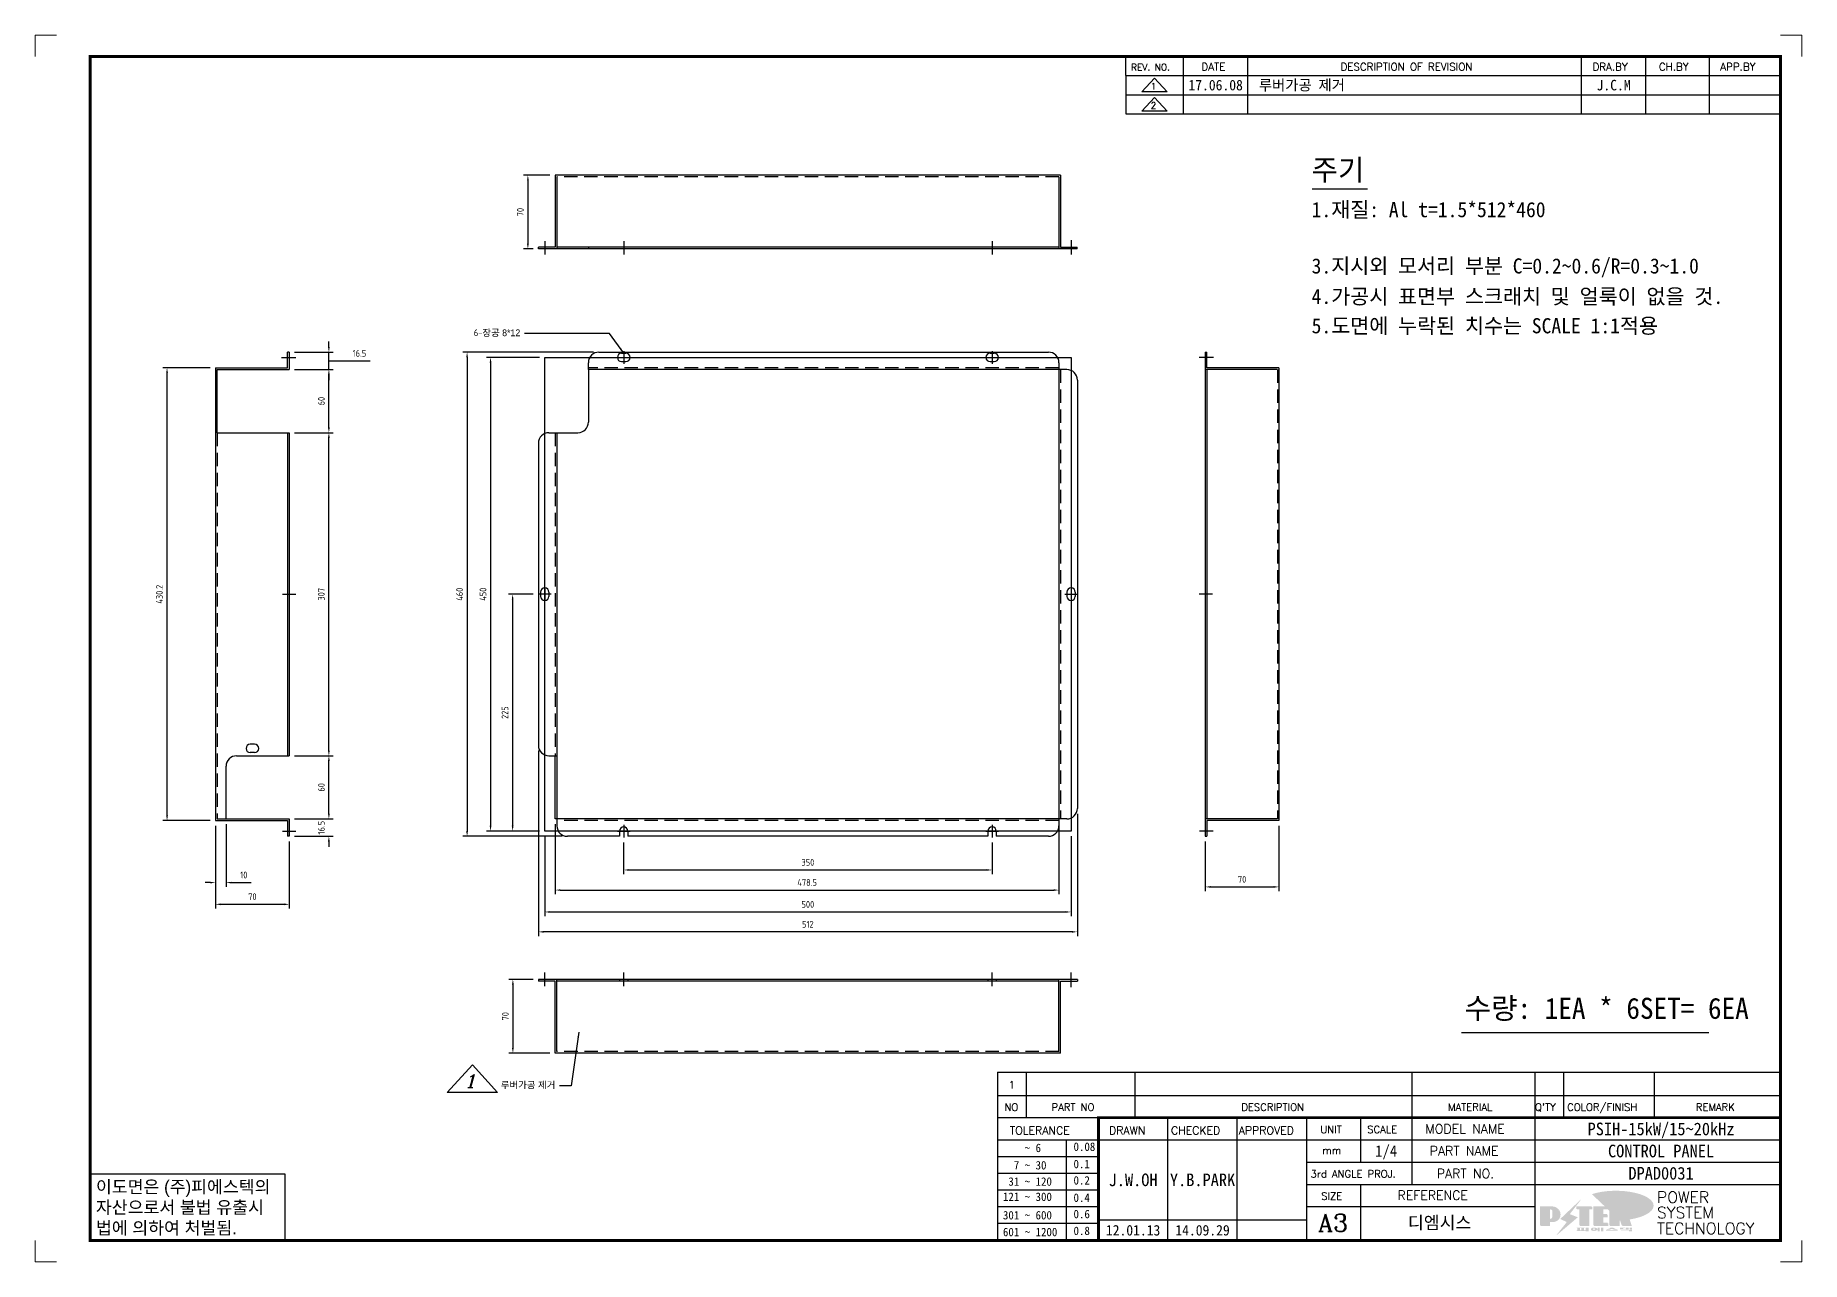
# Model space of a CAD drawing. Header units: millimetres. Extents: x 24815 to 37444, y -10619 to 6020.
# Drawn here: x 25903 to 27581, y -1538 to -373 of the extents above; entities that cross this region are included whole.
import ezdxf
from ezdxf.enums import TextEntityAlignment as Align

# ---------------------------------------------------------------- set-up
doc = ezdxf.new("R2010")
doc.units = ezdxf.units.MM
for name, pattern in [('CENTER', [50.8, 31.75, -6.35, 6.35, -6.35]), ('HIDDEN', [9.525, 6.35, -3.175]), ('HIDDENX2', [19.05, 12.7, -6.35])]:
    doc.linetypes.add(name, pattern=pattern)
for name, color, linetype in [('CENTER', 1, 'CENTER'), ('FORMAT-1', 7, 'Continuous'), ('HIDDEN', 2, 'HIDDEN'), ('line', 3, 'Continuous')]:
    doc.layers.add(name, color=color, linetype=linetype)
doc.styles.add('h1', font='')
doc.styles.add('HAN', font='')
doc.styles.add('RC', font='ROMANC.SHX')
doc.styles.add('ROMANT', font='romant')
doc.styles.add('RT', font='ROMANT.SHX', dxfattribs={"oblique": 15})
doc.styles.get("Standard").update_dxf_attribs({"font": 'ISOCP.SHX', "bigfont": 'WHGTXT.SHX'})
doc.styles.get('h1').set_extended_font_data('New Gulim')
doc.styles.get('HAN').set_extended_font_data('GulimChe')
doc.dimstyles.new('PS-2', dxfattribs={"dimscale": 2, "dimtxt": 3.2, "dimasz": 2.5, "dimexe": 2, "dimexo": 2.5, "dimgap": 2, "dimtad": 1, "dimtoh": 1, "dimrnd": 0.05, "dimzin": 12, "dimdsep": 46, "dimtxsty": 'Standard', "dimcen": 0, "dimclrt": 2, "dimazin": 3, "dimtfac": 1, "dimtofl": 0, "dimtmove": 0, "dimatfit": 3, "dimfxl": 0.18, "dimtolj": 1, "dimtzin": 0, "dimarcsym": 0})

# ---------------------------------------------------------------- blocks, each defined once
blk = doc.blocks.new('*D688')
at = {"color": 0, "lineweight": -2, "transparency": 16777216}
for p, q in [((27084.1, -1124.1), (27084.1, -1186.1)), ((27014.1, -1139), (27014.1, -1186.1)), ((27019.1, -1182.1), (27079.1, -1182.1))]:
    blk.add_line(p, q, dxfattribs=at)
at = {"color": 0, "transparency": 16777216}
for points in [[(27019.1, -1181.3), (27019.1, -1182.9), (27014.1, -1182.1)], [(27079.1, -1181.3), (27079.1, -1182.9), (27084.1, -1182.1)]]:
    blk.add_solid(points, dxfattribs=at)
at = {"layer": 'Defpoints', "color": 0, "transparency": 16777216}
for p in [(27084.1, -1119.1), (27014.1, -1134), (27084.1, -1182.1)]:
    blk.add_point(p, dxfattribs=at)
at = {"color": 2, "transparency": 16777216, "insert": (27049.1, -1174.9), "char_height": 6.4, "attachment_point": 5}
blk.add_mtext('\\A1;70', dxfattribs=at)
blk = doc.blocks.new('*D689')
at = {"color": 0, "lineweight": -2, "transparency": 16777216}
for p, q in [((26381.6, -679), (26331.2, -679)), ((26335.2, -684), (26335.2, -1124)), ((26381.6, -1129), (26331.2, -1129))]:
    blk.add_line(p, q, dxfattribs=at)
at = {"color": 0, "transparency": 16777216}
for points in [[(26334.3, -684), (26336, -684), (26335.2, -679)], [(26334.3, -1124), (26336, -1124), (26335.2, -1129)]]:
    blk.add_solid(points, dxfattribs=at)
at = {"layer": 'Defpoints', "color": 0, "transparency": 16777216}
for p in [(26386.6, -679), (26335.2, -1129), (26386.6, -1129)]:
    blk.add_point(p, dxfattribs=at)
at = {"color": 2, "transparency": 16777216, "insert": (26328, -904), "char_height": 6.4, "attachment_point": 5, "rotation": 90}
blk.add_mtext('\\A1;450', dxfattribs=at)
blk = doc.blocks.new('*D690')
at = {"color": 0, "lineweight": -2, "transparency": 16777216}
for p, q in [((26375.6, -904), (26352.1, -904)), ((26356.1, -909), (26356.1, -1124)), ((26381.6, -1129), (26352.1, -1129))]:
    blk.add_line(p, q, dxfattribs=at)
at = {"color": 0, "transparency": 16777216}
for points in [[(26355.3, -909), (26357, -909), (26356.1, -904)], [(26355.3, -1124), (26357, -1124), (26356.1, -1129)]]:
    blk.add_solid(points, dxfattribs=at)
at = {"layer": 'Defpoints', "color": 0, "transparency": 16777216}
for p in [(26380.6, -904), (26356.1, -1129), (26386.6, -1129)]:
    blk.add_point(p, dxfattribs=at)
at = {"color": 2, "transparency": 16777216, "insert": (26348.9, -1016.5), "char_height": 6.4, "attachment_point": 5, "rotation": 90}
blk.add_mtext('\\A1;225', dxfattribs=at)
blk = doc.blocks.new('*D744')
at = {"color": 0, "lineweight": -2, "transparency": 16777216}
for p, q in [((26375.6, -1270), (26352.4, -1270)), ((26356.4, -1275), (26356.4, -1335)), ((26391.5, -1340), (26352.4, -1340))]:
    blk.add_line(p, q, dxfattribs=at)
at = {"color": 0, "transparency": 16777216}
for points in [[(26355.5, -1275), (26357.2, -1275), (26356.4, -1270)], [(26355.5, -1335), (26357.2, -1335), (26356.4, -1340)]]:
    blk.add_solid(points, dxfattribs=at)
at = {"layer": 'Defpoints', "color": 0, "transparency": 16777216}
for p in [(26380.6, -1270), (26356.4, -1340), (26396.5, -1340)]:
    blk.add_point(p, dxfattribs=at)
at = {"color": 2, "transparency": 16777216, "insert": (26349.2, -1305), "char_height": 6.4, "attachment_point": 5, "rotation": 90}
blk.add_mtext('\\A1;70', dxfattribs=at)
blk = doc.blocks.new('*D745')
at = {"color": 0, "lineweight": -2, "transparency": 16777216}
for p, q in [((26391.5, -505.9), (26366.6, -505.9)), ((26370.6, -510.9), (26370.6, -570.9)), ((26375.6, -575.9), (26366.6, -575.9))]:
    blk.add_line(p, q, dxfattribs=at)
at = {"color": 0, "transparency": 16777216}
for points in [[(26369.8, -510.9), (26371.5, -510.9), (26370.6, -505.9)], [(26369.8, -570.9), (26371.5, -570.9), (26370.6, -575.9)]]:
    blk.add_solid(points, dxfattribs=at)
at = {"layer": 'Defpoints', "color": 0, "transparency": 16777216}
for p in [(26396.5, -505.9), (26370.6, -575.9), (26380.6, -575.9)]:
    blk.add_point(p, dxfattribs=at)
at = {"color": 2, "transparency": 16777216, "insert": (26363.4, -540.9), "char_height": 6.4, "attachment_point": 5, "rotation": 90}
blk.add_mtext('\\A1;70', dxfattribs=at)
blk = doc.blocks.new('*D746')
at = {"color": 0, "lineweight": -2, "transparency": 16777216}
for p, q in [((26073.9, -1124.1), (26073.9, -1182)), ((26083.9, -1122.5), (26083.9, -1182)), ((26068.9, -1178), (26063.9, -1178)), ((26088.9, -1178), (26107.7, -1178))]:
    blk.add_line(p, q, dxfattribs=at)
at = {"color": 0, "transparency": 16777216}
for points in [[(26068.9, -1177.2), (26068.9, -1178.8), (26073.9, -1178)], [(26088.9, -1177.2), (26088.9, -1178.8), (26083.9, -1178)]]:
    blk.add_solid(points, dxfattribs=at)
at = {"layer": 'Defpoints', "color": 0, "transparency": 16777216}
for p in [(26073.9, -1119.1), (26083.9, -1117.5), (26083.9, -1178)]:
    blk.add_point(p, dxfattribs=at)
at = {"color": 2, "transparency": 16777216, "insert": (26100.8, -1170.8), "char_height": 6.4, "attachment_point": 5}
blk.add_mtext('\\A1;10', dxfattribs=at)
blk = doc.blocks.new('*D747')
at = {"color": 0, "lineweight": -2, "transparency": 16777216}
for p, q in [((26073.9, -1124.1), (26073.9, -1202.6)), ((26143.9, -1139), (26143.9, -1202.6)), ((26078.9, -1198.6), (26138.9, -1198.6))]:
    blk.add_line(p, q, dxfattribs=at)
at = {"color": 0, "transparency": 16777216}
for points in [[(26078.9, -1197.8), (26078.9, -1199.5), (26073.9, -1198.6)], [(26138.9, -1197.8), (26138.9, -1199.5), (26143.9, -1198.6)]]:
    blk.add_solid(points, dxfattribs=at)
at = {"layer": 'Defpoints', "color": 0, "transparency": 16777216}
for p in [(26073.9, -1119.1), (26143.9, -1134), (26143.9, -1198.6)]:
    blk.add_point(p, dxfattribs=at)
at = {"color": 2, "transparency": 16777216, "insert": (26108.9, -1191.4), "char_height": 6.4, "attachment_point": 5}
blk.add_mtext('\\A1;70', dxfattribs=at)
blk = doc.blocks.new('*D748')
at = {"color": 0, "lineweight": -2, "transparency": 16777216}
for p, q in [((26148.9, -1117.5), (26185.6, -1117.5)), ((26181.6, -1112.5), (26181.6, -1107.5)), ((26148.9, -1134), (26185.6, -1134)), ((26181.6, -1139), (26181.6, -1144))]:
    blk.add_line(p, q, dxfattribs=at)
at = {"color": 0, "transparency": 16777216}
for points in [[(26180.7, -1112.5), (26182.4, -1112.5), (26181.6, -1117.5)], [(26180.7, -1139), (26182.4, -1139), (26181.6, -1134)]]:
    blk.add_solid(points, dxfattribs=at)
at = {"layer": 'Defpoints', "color": 0, "transparency": 16777216}
for p in [(26143.9, -1117.5), (26181.6, -1117.5), (26143.9, -1134)]:
    blk.add_point(p, dxfattribs=at)
at = {"color": 2, "transparency": 16777216, "insert": (26174.4, -1125.8), "char_height": 6.4, "attachment_point": 5, "rotation": 90}
blk.add_mtext('\\A1;16.5', dxfattribs=at)
blk = doc.blocks.new('*D749')
at = {"color": 0, "lineweight": -2, "transparency": 16777216}
for p, q in [((26148.9, -1057.5), (26185.6, -1057.5)), ((26181.6, -1112.5), (26181.6, -1062.5)), ((26148.9, -1117.5), (26185.6, -1117.5))]:
    blk.add_line(p, q, dxfattribs=at)
at = {"color": 0, "transparency": 16777216}
for points in [[(26180.7, -1062.5), (26182.4, -1062.5), (26181.6, -1057.5)], [(26180.7, -1112.5), (26182.4, -1112.5), (26181.6, -1117.5)]]:
    blk.add_solid(points, dxfattribs=at)
at = {"layer": 'Defpoints', "color": 0, "transparency": 16777216}
for p in [(26143.9, -1057.5), (26181.6, -1057.5), (26143.9, -1117.5)]:
    blk.add_point(p, dxfattribs=at)
at = {"color": 2, "transparency": 16777216, "insert": (26174.4, -1087.5), "char_height": 6.4, "attachment_point": 5, "rotation": 90}
blk.add_mtext('\\A1;60', dxfattribs=at)
blk = doc.blocks.new('*D691')
at = {"color": 0, "lineweight": -2, "transparency": 16777216}
for p, q in [((26148.9, -750.5), (26185.6, -750.5)), ((26181.6, -1052.5), (26181.6, -755.5)), ((26148.9, -1057.5), (26185.6, -1057.5))]:
    blk.add_line(p, q, dxfattribs=at)
at = {"color": 0, "transparency": 16777216}
for points in [[(26180.7, -755.5), (26182.4, -755.5), (26181.6, -750.5)], [(26180.7, -1052.5), (26182.4, -1052.5), (26181.6, -1057.5)]]:
    blk.add_solid(points, dxfattribs=at)
at = {"layer": 'Defpoints', "color": 0, "transparency": 16777216}
for p in [(26143.9, -750.5), (26181.6, -750.5), (26143.9, -1057.5)]:
    blk.add_point(p, dxfattribs=at)
at = {"color": 2, "transparency": 16777216, "insert": (26174.4, -904), "char_height": 6.4, "attachment_point": 5, "rotation": 90}
blk.add_mtext('\\A1;307', dxfattribs=at)
blk = doc.blocks.new('*D750')
at = {"color": 0, "lineweight": -2, "transparency": 16777216}
for p, q in [((26148.9, -690.5), (26185.6, -690.5)), ((26181.6, -745.5), (26181.6, -695.5)), ((26148.9, -750.5), (26185.6, -750.5))]:
    blk.add_line(p, q, dxfattribs=at)
at = {"color": 0, "transparency": 16777216}
for points in [[(26180.7, -695.5), (26182.4, -695.5), (26181.6, -690.5)], [(26180.7, -745.5), (26182.4, -745.5), (26181.6, -750.5)]]:
    blk.add_solid(points, dxfattribs=at)
at = {"layer": 'Defpoints', "color": 0, "transparency": 16777216}
for p in [(26143.9, -690.5), (26181.6, -690.5), (26143.9, -750.5)]:
    blk.add_point(p, dxfattribs=at)
at = {"color": 2, "transparency": 16777216, "insert": (26174.4, -720.5), "char_height": 6.4, "attachment_point": 5, "rotation": 90}
blk.add_mtext('\\A1;60', dxfattribs=at)
blk = doc.blocks.new('*D751')
at = {"color": 0, "lineweight": -2, "transparency": 16777216}
for p, q in [((26181.6, -669), (26181.6, -664)), ((26148.9, -674), (26185.6, -674)), ((26181.6, -690.5), (26181.6, -674)), ((26181.6, -682.3), (26200.4, -682.3)), ((26200.4, -682.3), (26220.8, -682.3)), ((26148.9, -690.5), (26185.6, -690.5)), ((26181.6, -695.5), (26181.6, -700.5))]:
    blk.add_line(p, q, dxfattribs=at)
at = {"color": 0, "transparency": 16777216}
for points in [[(26180.7, -669), (26182.4, -669), (26181.6, -674)], [(26180.7, -695.5), (26182.4, -695.5), (26181.6, -690.5)]]:
    blk.add_solid(points, dxfattribs=at)
at = {"layer": 'Defpoints', "color": 0, "transparency": 16777216}
for p in [(26143.9, -674), (26181.6, -674), (26143.9, -690.5)]:
    blk.add_point(p, dxfattribs=at)
at = {"color": 2, "transparency": 16777216, "insert": (26210.6, -675.1), "char_height": 6.4, "attachment_point": 5}
blk.add_mtext('\\A1;16.5', dxfattribs=at)
blk = doc.blocks.new('*D752')
at = {"color": 0, "lineweight": -2, "transparency": 16777216}
for p, q in [((26068.9, -688.9), (26023.8, -688.9)), ((26027.8, -1114.1), (26027.8, -693.9)), ((26068.9, -1119.1), (26023.8, -1119.1))]:
    blk.add_line(p, q, dxfattribs=at)
at = {"color": 0, "transparency": 16777216}
for points in [[(26027, -693.9), (26028.7, -693.9), (26027.8, -688.9)], [(26027, -1114.1), (26028.7, -1114.1), (26027.8, -1119.1)]]:
    blk.add_solid(points, dxfattribs=at)
at = {"layer": 'Defpoints', "color": 0, "transparency": 16777216}
for p in [(26027.8, -688.9), (26073.9, -688.9), (26073.9, -1119.1)]:
    blk.add_point(p, dxfattribs=at)
at = {"color": 2, "transparency": 16777216, "insert": (26020.6, -904), "char_height": 6.4, "attachment_point": 5, "rotation": 90}
blk.add_mtext('\\A1;430.2', dxfattribs=at)
blk = doc.blocks.new('*D692')
at = {"color": 0, "lineweight": -2, "transparency": 16777216}
for p, q in [((26461.6, -1140), (26461.6, -1170)), ((26811.6, -1140), (26811.6, -1170)), ((26466.6, -1166), (26806.6, -1166))]:
    blk.add_line(p, q, dxfattribs=at)
at = {"color": 0, "transparency": 16777216}
for points in [[(26466.6, -1165.2), (26466.6, -1166.8), (26461.6, -1166)], [(26806.6, -1165.2), (26806.6, -1166.8), (26811.6, -1166)]]:
    blk.add_solid(points, dxfattribs=at)
at = {"layer": 'Defpoints', "color": 0, "transparency": 16777216}
for p in [(26461.6, -1135), (26811.6, -1135), (26811.6, -1166)]:
    blk.add_point(p, dxfattribs=at)
at = {"color": 2, "transparency": 16777216, "insert": (26636.6, -1158.8), "char_height": 6.4, "attachment_point": 5}
blk.add_mtext('\\A1;350', dxfattribs=at)
blk = doc.blocks.new('*D693')
at = {"color": 0, "lineweight": -2, "transparency": 16777216}
for p, q in [((26396.6, -1122.5), (26396.6, -1189.1)), ((26875.1, -1122.5), (26875.1, -1189.1)), ((26401.6, -1185.1), (26870.1, -1185.1))]:
    blk.add_line(p, q, dxfattribs=at)
at = {"color": 0, "transparency": 16777216}
for points in [[(26401.6, -1184.3), (26401.6, -1185.9), (26396.6, -1185.1)], [(26870.1, -1184.3), (26870.1, -1185.9), (26875.1, -1185.1)]]:
    blk.add_solid(points, dxfattribs=at)
at = {"layer": 'Defpoints', "color": 0, "transparency": 16777216}
for p in [(26396.6, -1117.5), (26875.1, -1117.5), (26875.1, -1185.1)]:
    blk.add_point(p, dxfattribs=at)
at = {"color": 2, "transparency": 16777216, "insert": (26635.9, -1177.9), "char_height": 6.4, "attachment_point": 5}
blk.add_mtext('\\A1;478.5', dxfattribs=at)
blk = doc.blocks.new('*D694')
at = {"color": 0, "lineweight": -2, "transparency": 16777216}
for p, q in [((26386.6, -1134), (26386.6, -1209.9)), ((26886.6, -1134), (26886.6, -1209.9)), ((26391.6, -1205.9), (26881.6, -1205.9))]:
    blk.add_line(p, q, dxfattribs=at)
at = {"color": 0, "transparency": 16777216}
for points in [[(26391.6, -1205.1), (26391.6, -1206.7), (26386.6, -1205.9)], [(26881.6, -1205.1), (26881.6, -1206.7), (26886.6, -1205.9)]]:
    blk.add_solid(points, dxfattribs=at)
at = {"layer": 'Defpoints', "color": 0, "transparency": 16777216}
for p in [(26386.6, -1129), (26886.6, -1129), (26886.6, -1205.9)]:
    blk.add_point(p, dxfattribs=at)
at = {"color": 2, "transparency": 16777216, "insert": (26636.6, -1198.7), "char_height": 6.4, "attachment_point": 5}
blk.add_mtext('\\A1;500', dxfattribs=at)
blk = doc.blocks.new('*D695')
at = {"color": 0, "lineweight": -2, "transparency": 16777216}
for p, q in [((26380.6, -1052.5), (26380.6, -1228.8)), ((26892.6, -1112.5), (26892.6, -1228.8)), ((26887.6, -1224.8), (26385.6, -1224.8))]:
    blk.add_line(p, q, dxfattribs=at)
at = {"color": 0, "transparency": 16777216}
for points in [[(26385.6, -1224), (26385.6, -1225.6), (26380.6, -1224.8)], [(26887.6, -1224), (26887.6, -1225.6), (26892.6, -1224.8)]]:
    blk.add_solid(points, dxfattribs=at)
at = {"layer": 'Defpoints', "color": 0, "transparency": 16777216}
for p in [(26380.6, -1047.5), (26892.6, -1107.5), (26380.6, -1224.8)]:
    blk.add_point(p, dxfattribs=at)
at = {"color": 2, "transparency": 16777216, "insert": (26636.6, -1217.6), "char_height": 6.4, "attachment_point": 5}
blk.add_mtext('\\A1;512', dxfattribs=at)
blk = doc.blocks.new('*D696')
at = {"color": 0, "lineweight": -2, "transparency": 16777216}
for p, q in [((26433.1, -674), (26308.9, -674)), ((26312.9, -679), (26312.9, -1129)), ((26403.1, -1134), (26308.9, -1134))]:
    blk.add_line(p, q, dxfattribs=at)
at = {"color": 0, "transparency": 16777216}
for points in [[(26312, -679), (26313.7, -679), (26312.9, -674)], [(26312, -1129), (26313.7, -1129), (26312.9, -1134)]]:
    blk.add_solid(points, dxfattribs=at)
at = {"layer": 'Defpoints', "color": 0, "transparency": 16777216}
for p in [(26438.1, -674), (26312.9, -1134), (26408.1, -1134)]:
    blk.add_point(p, dxfattribs=at)
at = {"color": 2, "transparency": 16777216, "insert": (26305.7, -904), "char_height": 6.4, "attachment_point": 5, "rotation": 90}
blk.add_mtext('\\A1;460', dxfattribs=at)
blk = doc.blocks.new('t3')
for p, q in [((0, 15.88), (46.25, 15.88)), ((0, 15.88), (0, 0)), ((46.25, 15.88), (46.25, 0)), ((0, 0), (46.25, 0))]:
    blk.add_line(p, q)
at = {"color": 1, "style": 'h1'}
for s, p in [('이도면은 (주)피에스텍의', (1.4, 11.29)), ('자산으로서 불법 유출시', (1.4, 6.41)), ('법에 의하여 처벌됨.', (1.4, 1.52))]:
    blk.add_text(s, height=3, dxfattribs=at).set_placement(p)
blk = doc.blocks.new('new LOGO')
at = {"layer": 'line'}
h = blk.add_hatch(color=1, dxfattribs=at)
h.paths.add_polyline_path([(41.5, 16.4), (54.3, 16.4, 1), (54.3, 82.9), (0, 82.9), (0, -0.1), (41.5, -0.1)])
h.paths.add_polyline_path([(41.5, 27.9), (41.5, 71.9), (43.6, 71.9, -0.414214), (54.6, 60.9), (54.6, 38.9, -0.414214), (43.6, 27.9)], flags=16)
h.paths.add_polyline_path([(214.7, 71.9), (227.5, 71.9), (227.5, 82.9), (159.7, 82.9), (159.7, 71.9), (172.5, 71.9), (172.5, -0.1), (214.7, -0.1)])
h.paths.add_polyline_path([(276, 37.4), (294.8, 37.4), (294.8, 49.1), (276, 49.1), (276, 71.9), (294.8, 71.9), (294.8, 82.9), (234.5, 82.9), (234.5, -0.1), (297, -0.1), (297, 10.9), (276, 10.9)])
h.paths.add_polyline_path([(347.2, 35.2), (359.7, -0.1), (400.5, -0.1), (379.6, 66.8), (399.7, 82.9), (380.6, 82.9), (347.2, 61.6), (347.2, 82.9), (305.5, 82.9), (305.5, -0.1), (347.2, -0.1)])
h = blk.add_hatch(color=250, dxfattribs=at)
h.paths.add_polyline_path([(44.5, 69.4), (46.6, 69.4, -0.129793), (52, 68, 0.221832), (43.6, 71.9), (41.5, 71.9), (41.5, 27.9), (43.6, 27.9, 0.02048), (44.5, 28)], flags=17)
h.paths.add_polyline_path([(44.5, 13.9), (57.3, 13.9, 0.72362), (77.1, 73.9, -0.679777), (54.3, 16.4), (41.5, 16.4), (41.5, -0.1), (3, -0.1), (3, -2.6), (44.5, -2.6)])
h.paths.add_polyline_path([(117.9, 14.2), (71.5, -44.4), (77.1, -39.6), (120.8, 15.6), (92, 28.9), (173.3, 106), (177.5, 111.4), (89.1, 27.6)])
h.paths.add_polyline_path([(162.7, 71.9), (162.7, 69.4), (172.5, 69.4), (172.5, 71.9)], flags=17)
h.paths.add_polyline_path([(217.7, 69.4), (230.5, 69.4), (230.5, 80.4), (227.5, 80.4), (227.5, 71.9), (214.7, 71.9), (214.7, -0.1), (175.5, -0.1), (175.5, -2.6), (217.7, -2.6)])
h.paths.add_polyline_path([(297.8, 46.6), (294.8, 46.6), (294.8, 37.4), (276, 37.4), (276, 10.9), (279, 10.9), (279, 34.9), (297.8, 34.9)])
h.paths.add_polyline_path([(300, 8.4), (297, 8.4), (297, -0.1), (237.5, -0.1), (237.5, -2.6), (300, -2.6)])
h.paths.add_polyline_path([(297.8, 80.4), (294.8, 80.4), (294.8, 71.9), (276, 71.9), (276, 49.1), (279, 49.1), (279, 69.4), (297.8, 69.4)])
h.paths.add_polyline_path([(350.2, 80.4), (347.2, 80.4), (347.2, 61.6), (350.2, 63.5)])
h.paths.add_polyline_path([(350.2, 26.7), (347.2, 35.2), (347.2, -0.1), (308.5, -0.1), (308.5, -2.6), (350.2, -2.6)])
h.paths.add_polyline_path([(402.7, 80.4), (396.5, 80.4), (379.6, 66.8), (400.5, -0.1), (361.8, -0.1), (362.7, -2.6), (403.5, -2.6), (382.6, 64.3)])
blk.add_hatch(color=5, dxfattribs=at).paths.add_polyline_path([(166.3, 35), (131, 49), (180.4, 112.7), (92, 28.9), (120.8, 15.6), (74.4, -43)])
h = blk.add_hatch(color=253, dxfattribs=at)
edge = h.paths.add_edge_path()
edge.add_ellipse((333.9, 86.4), major_axis=(-165.9, 0), ratio=0.39426, start_angle=111.51268, end_angle=334.46902)
edge.add_ellipse((314.1, 81.2), major_axis=(-153.7, 0), ratio=0.40699, start_angle=121.30662, end_angle=327.74369, ccw=False)
edge.add_line((394, 27.8), (394.7, 25.6))
h = blk.add_hatch(color=250, dxfattribs=at)
edge = h.paths.add_edge_path()
edge.add_ellipse((237.8, -17.6), major_axis=(-14.3, 0), ratio=0.526336, start_angle=192.2456, end_angle=269.07481)
edge.add_line((238.1, -10.1), (237.6, -10.1))
edge.add_ellipse((237.8, -17.6), major_axis=(-14.3, 0), ratio=0.526336, start_angle=270.92519, end_angle=449.07481)
edge.add_line((237.6, -25.1), (238.1, -25.1))
edge.add_ellipse((237.8, -17.6), major_axis=(-14.3, 0), ratio=0.526336, start_angle=450.92519, end_angle=527.7544)
edge.add_line((251.7, -19.2), (254.1, -19.2))
edge.add_line((254.1, -19.2), (254.1, -27.1))
edge.add_line((254.1, -27.1), (263.1, -27.1))
edge.add_line((263.1, -27.1), (263.1, -10.1))
edge.add_line((263.1, -10.1), (254.1, -10.1))
edge.add_line((254.1, -10.1), (254.1, -16))
edge.add_line((254.1, -16), (251.7, -16))
h.paths.add_polyline_path([(241, -16.4), (241, -18.7, -1), (234.4, -18.7), (234.4, -16.4, -1)], flags=16)
h.paths.add_polyline_path([(278.2, -10.1), (268.1, -10.1), (268.1, -27.1), (278.2, -27.1)])
h.paths.add_polyline_path([(310.3, -10.1), (310.3, -11.1, -0.157169), (289.3, -17.5), (294, -19.9, 0.128407), (316.3, -15.9, 0.128407), (338.6, -19.9), (343.3, -17.5, -0.157169), (322.2, -11.1), (322.2, -10.1)])
h.paths.add_polyline_path([(342.1, -25.1), (342.1, -22.3), (290.4, -22.3), (290.4, -25.1)])
h.paths.add_polyline_path([(352, -10.1), (352, -16.2, 0.414214), (354, -18.2), (378.7, -18.2), (378.7, -19.6), (390.2, -19.6), (390.2, -10.1), (378.7, -10.1), (378.7, -13.6), (374.7, -13.6), (374.7, -15.1), (378.7, -15.1), (378.7, -16.2), (364.7, -16.2), (364.7, -15.1), (371.2, -15.1), (371.2, -13.6), (364.7, -13.6), (364.7, -12.6), (374.7, -12.6), (374.7, -10.1)])
h.paths.add_polyline_path([(393.8, -10.1), (393.8, -19.6), (405, -19.6), (405, -10.1)])
h.paths.add_polyline_path([(405, -27.1), (405, -20.9), (356.8, -20.9), (356.8, -23), (391.8, -23), (391.8, -27.1)])
h.paths.add_polyline_path([(200.4, -10.1), (200.4, -22.3), (193.2, -22.3), (193.2, -12.6), (196.6, -12.6), (196.6, -10.1), (161, -10.1), (161, -12.6), (164.5, -12.6), (164.5, -22.3), (161, -22.3), (161, -25.1), (200.4, -25.1), (200.4, -27.1), (213.9, -27.1), (213.9, -10.1)])
h.paths.add_polyline_path([(182, -12.6), (175.6, -12.6), (175.6, -22.3), (182, -22.3)], flags=17)
blk = doc.blocks.new('format-3')
at = {"color": 3, "lineweight": 9}
for p, q in [((0, 286.3), (0, 291.3)), ((5, 291.3), (0, 291.3)), ((414.5, 291.3), (419.5, 291.3)), ((419.5, 286.3), (419.5, 291.3)), ((0, 5), (0, 0)), ((419.5, 5), (419.5, 0)), ((5, 0), (0, 0)), ((414.5, 0), (419.5, 0))]:
    blk.add_line(p, q, dxfattribs=at)
at = {"color": 180}
for p, q in [((258.97, 281.75), (258.97, 286.3)), ((272.71, 281.75), (272.71, 286.3)), ((287.94, 281.75), (287.94, 286.3)), ((367.22, 281.75), (367.22, 286.3)), ((382.45, 281.75), (382.45, 286.3)), ((397.61, 281.75), (397.61, 286.3)), ((258.97, 281.75), (414.5, 281.75)), ((228.5, 39.49), (228.5, 5)), ((228.5, 39.49), (414.5, 39.49)), ((235.29, 39.49), (235.29, 34.21)), ((261.24, 34.21), (261.24, 39.49)), ((326.9, 39.49), (326.9, 34.21)), ((356.11, 39.49), (356.11, 34.21)), ((362.93, 39.49), (362.93, 34.21)), ((384.48, 39.49), (384.48, 34.21)), ((228.5, 34.21), (252.48, 34.21)), ((268.96, 5), (268.96, 34.21)), ((285.45, 5), (285.45, 34.21)), ((301.94, 5), (301.94, 34.21)), ((314.72, 34.21), (314.72, 23.65)), ((326.9, 34.21), (326.9, 18.37)), ((356.11, 34.21), (356.11, 5)), ((228.5, 28.93), (252.48, 28.93)), ((244.89, 5.23), (244.89, 28.93)), ((252.48, 28.93), (414.5, 28.93)), ((228.5, 24.98), (252.48, 24.98)), ((228.5, 21.03), (252.48, 21.03)), ((301.94, 23.65), (414.5, 23.65)), ((228.5, 17.08), (252.48, 17.08)), ((301.94, 18.37), (414.5, 18.37)), ((314.72, 18.37), (314.72, 5)), ((228.5, 13.13), (252.48, 13.13)), ((301.94, 13.09), (356.11, 13.09)), ((228.5, 9.18), (252.48, 9.18)), ((252.48, 9.95), (301.94, 9.95))]:
    blk.add_line(p, q, dxfattribs=at)
at = {"const_width": 0.7}
blk.add_lwpolyline([(252.48, 5), (252.48, 34.21), (414.5, 34.21)], dxfattribs=at)
at = {"layer": 'FORMAT-1', "const_width": 0.7}
blk.add_lwpolyline([(13, 5), (13, 286.3), (414.5, 286.3), (414.5, 5)], close=True, dxfattribs=at)
blk.add_blockref('t3', (13, 5))
at = {"xscale": 0.05400000000000027, "yscale": 0.05400000000000027, "zscale": 0.05400000000000027}
blk.add_blockref('new LOGO', (357.35, 8.65), dxfattribs=at)
at = {"color": 2}
for s, height, style, p in [('REV. NO.', 1.56, 'RC', (260.23, 282.95)), ('DATE', 1.788, 'RC', (276.95, 282.94)), ('DESCRIPTION OF REVISION', 1.7875, 'RC', (309.98, 282.94)), ('DRA.BY', 1.788, 'RC', (369.83, 282.94)), ('CH.BY', 1.788, 'RC', (385.59, 282.94)), ('APP.BY', 1.788, 'RC', (400.18, 282.94)), ('COLOR/FINISH', 1.7424, 'RC', (363.8, 35.83)), ('NO', 1.742, 'RC', (230.16, 35.83)), ('PART NO', 1.742, 'RC', (241.36, 35.83)), ('DESCRIPTION', 1.7424, 'RC', (286.43, 35.83)), ('MATERIAL', 1.742, 'RC', (335.52, 35.83)), ("Q'TY", 1.742, 'RC', (356.17, 35.83)), ('REMARK', 1.742, 'RC', (394.37, 35.83)), (' TOLERANCE', 1.9, 'RC', (230.11, 30.22)), ('DRAWN', 1.9, 'RC', (255, 30.22)), ('CHECKED', 1.9, 'RC', (269.71, 30.22)), ('APPROVED', 1.9, 'RC', (285.8, 30.22)), ('UNIT', 1.742, 'RC', (305.19, 30.55)), ('SCALE', 1.742, 'RC', (316.32, 30.55)), ('MODEL NAME', 2.178, 'RC', (330.12, 30.46)), ('    ~ 6', 2, 'HAN', (229.8, 26.03)), ('0.08', 2, 'HAN', (246.57, 26.31)), ('mm', 1.742, 'RC', (305.67, 25.56)), ('PART NAME', 2.178, 'RC', (331.17, 25.24)), ('  7 ~ 30', 2, 'HAN', (229.8, 21.91)), ('0.1', 2, 'HAN', (246.57, 22.2)), ('3rd ANGLE PROJ.', 1.7424, 'RC', (302.87, 19.97)), ('PART NO.', 2.178, 'RC', (332.84, 19.85)), (' 31 ~ 120', 2, 'HAN', (229.8, 18.04)), ('0.2', 2, 'HAN', (246.57, 18.32)), ('REFERENCE', 2.178, 'RC', (323.52, 14.69)), ('121 ~ 300', 2, 'HAN', (229.8, 14.42)), ('0.4', 2, 'HAN', (246.57, 14.2)), ('SIZE', 1.742, 'RC', (305.39, 14.71)), ('301 ~ 600', 2, 'HAN', (229.8, 10.04)), ('0.6', 2, 'HAN', (246.57, 10.32)), ('601 ~ 1200', 2, 'HAN', (229.8, 6.05)), ('0.8', 2, 'HAN', (246.57, 6.33))]:
    blk.add_text(s, height=height, dxfattribs=dict(at, style=style)).set_placement(p)
at = {"style": 'ROMANT'}
for s, p in [('POWER', (385.15, 13.96)), ('SYSTEM', (385.15, 10.31)), ('TECHNOLOGY', (385.15, 6.56))]:
    blk.add_text(s, height=2.7, dxfattribs=at).set_placement(p)
at = {"color": 2, "lineweight": 25, "style": 'RC'}
blk.add_text('A3', height=4.182, dxfattribs=at).set_placement((304.61, 7.14))
at = {"style": 'HAN'}
for tag, height, p in [('MODEL-NAME', 3, (386.1, 31.53)), ('SCALE', 2.7, (320.81, 26.29)), ('PART-NAME', 3, (386.1, 26.29)), ('CH-BY', 3, (277.21, 19.44)), ('PART-NO', 3, (386.1, 21.01)), ('DRA-BY', 3, (260.72, 19.44)), ('APP-BY', 3, (293.7, 19.44)), ('DRA-DATE', 2.5, (260.72, 7.47)), ('CH-DATE', 2.5, (277.21, 7.47)), ('APP-DATE', 2.5, (293.7, 7.47)), ('관련업체', 3, (333.52, 9.26))]:
    blk.add_attdef(tag, text='', height=height, dxfattribs=at).set_placement(p, align=Align.MIDDLE_CENTER)
blk = doc.blocks.new('no3')
at = {"color": 180}
for p, q in [((0, 5.5), (0, 0)), ((0, 5.5), (186, 5.5)), ((6.79, 5.5), (6.79, 0)), ((32.74, 0.11), (32.74, 5.5)), ((98.4, 5.5), (98.4, 0)), ((127.61, 5.5), (127.61, 0)), ((134.43, 5.5), (134.43, 0)), ((155.98, 5.5), (155.98, 0))]:
    blk.add_line(p, q, dxfattribs=at)
at = {"color": 2, "style": 'HAN'}
for tag, p in [('PART-NO', (19.76, 2.75)), ('MATERIAL', (111.38, 2.75)), ("Q'TY", (131.02, 2.75)), ('COLOR/FINISH', (145.2, 2.75)), ('REMARK', (170.76, 2.75))]:
    blk.add_attdef(tag, text='', height=2.9, dxfattribs=at).set_placement(p, align=Align.MIDDLE_CENTER)
blk.add_attdef('DESCRIPTION', text='', height=2.9, dxfattribs=at).set_placement((34.51, 2.75), align=Align.MIDDLE_LEFT)
at = {"color": 2, "style": 'RT', "oblique": 15}
blk.add_attdef('NO', text='', height=1.74, dxfattribs=at).set_placement((3.38, 2.51), align=Align.MIDDLE_CENTER)
blk = doc.blocks.new('re3')
at = {"color": 180}
for p, q in [((0, 0), (0, -4.55)), ((6.87, -0.64), (3.86, -3.91)), ((9.88, -3.91), (3.86, -3.91)), ((6.87, -0.64), (9.88, -3.91)), ((13.74, -4.55), (13.74, 0)), ((28.97, -4.55), (28.97, 0)), ((108.25, -4.55), (108.25, 0)), ((123.49, -4.55), (123.49, 0)), ((138.64, -4.55), (138.64, 0)), ((0, -4.55), (155.53, -4.55))]:
    blk.add_line(p, q, dxfattribs=at)
at = {"color": 2, "style": 'RC', "oblique": 15}
blk.add_attdef('REV.NO', text='', height=1.56, dxfattribs=at).set_placement((6.59, -2.56), align=Align.MIDDLE_CENTER)
blk.add_attdef('-1', text='', height=1.56, dxfattribs=at).set_placement((9.37, -1.66), align=Align.MIDDLE_LEFT)
at = {"color": 2, "style": 'HAN'}
for tag, p in [('REV.-DATE', (21.36, -2.28)), ('DRA.BY', (115.87, -2.28)), ('CH.BY', (131.07, -2.28)), ('APP.BY', (147.09, -2.28))]:
    blk.add_attdef(tag, text='', height=2.5, dxfattribs=at).set_placement(p, align=Align.MIDDLE_CENTER)
blk.add_attdef('DESCRIPTION-OF-REVISION', text='', height=2.5, dxfattribs=at).set_placement((31.61, -2.28), align=Align.MIDDLE_LEFT)

msp = doc.modelspace()

# ---------------------------------------------------------------- linework, layer by layer
at = {"color": 4}
for p, q in [((26876.63685, -505.91693), (26396.5316, -505.91693)), ((26396.5316, -505.91693), (26396.5316, -574.31693)), ((26398.1316, -507.51693), (26398.1316, -575.91693)), ((26875.03685, -507.51693), (26875.03685, -515.91693)), ((26875.03685, -515.91693), (26875.03685, -575.91693)), ((26876.63685, -505.91693), (26876.63685, -574.31693)), ((26396.5316, -574.31693), (26380.6316, -574.31693)), ((26380.6316, -575.91693), (26380.6316, -574.31693)), ((26398.1316, -575.91693), (26380.6316, -575.91693)), ((26875.03685, -574.31693), (26398.1316, -574.31693)), ((26875.03685, -575.91693), (26398.1316, -575.91693)), ((26428.1316, -574.31693), (26428.1316, -575.91693)), ((26892.53685, -575.91693), (26875.03685, -575.91693)), ((26876.63685, -574.31693), (26892.53685, -574.31693)), ((26892.53685, -575.91693), (26892.53685, -574.31693)), ((26142.29272, -688.91001), (26142.29272, -674.01001)), ((26143.89272, -674.01001), (26142.29272, -674.01001)), ((26143.89272, -674.01001), (26143.89272, -690.51001)), ((26428.1316, -690.51001), (26428.1316, -684.01001)), ((26438.1316, -674.01001), (26865.1316, -674.01001)), ((26459.6316, -675.01001), (26463.6316, -675.01001)), ((26459.6316, -683.01001), (26463.6316, -683.01001)), ((26809.6316, -675.01001), (26813.6316, -675.01001)), ((26809.6316, -683.01001), (26813.6316, -683.01001)), ((26875.1316, -684.01001), (26875.1316, -1124.01001)), ((27014.09238, -674.01001), (27014.09238, -690.51001)), ((27014.09238, -674.01001), (27015.69238, -674.01001)), ((27015.69238, -688.91001), (27015.69238, -674.01001)), ((26073.89272, -688.91001), (26073.89272, -1119.11001)), ((26073.89272, -688.91001), (26142.29272, -688.91001)), ((26075.49272, -690.51001), (26098.89272, -690.51001)), ((26075.49272, -750.51001), (26075.49272, -690.51001)), ((26098.89272, -690.51001), (26143.89272, -690.51001)), ((26882.6316, -690.51001), (26428.1316, -690.51001)), ((26428.1316, -690.51001), (26428.1316, -740.51001)), ((26892.6316, -700.51001), (26892.6316, -1107.51001)), ((27014.09238, -690.51001), (27014.09238, -1117.51001)), ((27082.49238, -690.51001), (27014.09238, -690.51001)), ((27084.09238, -688.91001), (27015.69238, -688.91001)), ((27015.69238, -690.51001), (27015.69238, -1117.51001)), ((27084.09238, -688.91001), (27084.09238, -1119.11001)), ((26075.49272, -750.51001), (26143.89272, -750.51001)), ((26142.29272, -750.51001), (26142.29272, -1057.51001)), ((26143.89272, -750.51001), (26143.89272, -1057.51001)), ((26390.6316, -750.51001), (26398.1316, -750.51001)), ((26398.1316, -750.51001), (26398.1316, -1124.01001)), ((26398.1316, -750.51001), (26418.1316, -750.51001)), ((26380.6316, -760.51001), (26380.6316, -1047.51001)), ((26382.6316, -902.01001), (26382.6316, -906.01001)), ((26390.6316, -902.01001), (26390.6316, -906.01001)), ((26882.6316, -902.01001), (26882.6316, -906.01001)), ((26890.6316, -902.01001), (26890.6316, -906.01001)), ((26110.89272, -1046.51001), (26106.89272, -1046.51001)), ((26110.89272, -1054.51001), (26106.89272, -1054.51001)), ((26083.89272, -1117.51001), (26083.89272, -1067.51001)), ((26093.89272, -1057.51001), (26143.89272, -1057.51001)), ((26390.6316, -1057.51001), (26398.1316, -1057.51001)), ((26396.6316, -1117.51001), (26396.6316, -1057.51001)), ((26073.89272, -1119.11001), (26142.29272, -1119.11001)), ((26075.49272, -1117.51001), (26143.89272, -1117.51001)), ((26142.29272, -1119.11001), (26142.29272, -1134.01001)), ((26143.89272, -1117.51001), (26143.89272, -1134.01001)), ((26882.6316, -1117.51001), (26396.6316, -1117.51001)), ((27082.49238, -1117.51001), (27014.09238, -1117.51001)), ((27014.09238, -1117.51001), (27014.09238, -1134.01001)), ((27084.09238, -1119.11001), (27015.69238, -1119.11001)), ((27015.69238, -1119.11001), (27015.69238, -1134.01001)), ((26143.89272, -1134.01001), (26142.29272, -1134.01001)), ((26457.6316, -1134.01001), (26408.1316, -1134.01001)), ((26457.6316, -1129.01001), (26457.6316, -1134.01001)), ((26465.6316, -1129.01001), (26465.6316, -1134.01001)), ((26807.6316, -1134.01001), (26465.6316, -1134.01001)), ((26807.6316, -1129.01001), (26807.6316, -1134.01001)), ((26815.6316, -1129.01001), (26815.6316, -1134.01001)), ((26865.1316, -1134.01001), (26815.6316, -1134.01001)), ((27014.09238, -1134.01001), (27015.69238, -1134.01001)), ((26398.1316, -1270.00236), (26380.6316, -1270.00236)), ((26380.6316, -1270.00236), (26380.6316, -1271.60236)), ((26396.5316, -1271.60236), (26380.6316, -1271.60236)), ((26396.5316, -1340.00236), (26396.5316, -1271.60236)), ((26398.1316, -1338.40236), (26398.1316, -1270.00236)), ((26875.1316, -1270.00236), (26398.1316, -1270.00236)), ((26875.1316, -1271.60236), (26398.1316, -1271.60236)), ((26457.6316, -1270.00236), (26457.6316, -1271.60236)), ((26465.6316, -1270.00236), (26465.6316, -1271.60236)), ((26807.6316, -1270.00236), (26807.6316, -1271.60236)), ((26815.6316, -1270.00236), (26815.6316, -1271.60236)), ((26875.1316, -1338.40236), (26875.1316, -1270.00236)), ((26892.6316, -1270.00236), (26875.1316, -1270.00236)), ((26876.7316, -1271.60236), (26892.6316, -1271.60236)), ((26876.7316, -1340.00236), (26876.7316, -1271.60236)), ((26892.6316, -1270.00236), (26892.6316, -1271.60236)), ((26876.7316, -1340.00236), (26396.5316, -1340.00236))]:
    msp.add_line(p, q, dxfattribs=at)
for p, q in [((27115.82424, -518.68776), (27168.09584, -518.68776)), ((27257.59525, -1320.4009), (27492.48546, -1320.4009))]:
    msp.add_line(p, q)
at = {"color": 2, "linetype": 'HIDDENX2'}
for p, q in [((26875.1316, -689.01001), (26428.1316, -689.01001)), ((26876.6316, -690.51001), (26876.6316, -1117.51001)), ((26396.6316, -750.51001), (26396.6316, -1057.51001)), ((26875.1316, -1119.01001), (26398.1316, -1119.01001))]:
    msp.add_line(p, q, dxfattribs=at)
at = {"color": 180}
for p, q in [((26317.85388, -1351.15697), (26293.79733, -1377.36497)), ((26317.85388, -1351.15697), (26341.91043, -1377.36497)), ((26341.91043, -1377.36497), (26293.79733, -1377.36497))]:
    msp.add_line(p, q, dxfattribs=at)
at = {"color": 4}
for centre, radius, start, end in [((26438.1316, -684.01001), 10, 90, 180), ((26459.6316, -679.01001), 4, 90, 270), ((26463.6316, -679.01001), 4, 270, 90), ((26809.6316, -679.01001), 4, 90, 270), ((26813.6316, -679.01001), 4, 270, 90), ((26865.1316, -684.01001), 10, 0, 90), ((26882.6316, -700.51001), 10, 0, 90), ((26390.6316, -760.51001), 10, 90, 180), ((26418.1316, -740.51001), 10, 270, 0), ((26386.6316, -902.01001), 4, 0, 180), ((26386.6316, -906.01001), 4, 180, 0), ((26886.6316, -902.01001), 4, 0, 180), ((26886.6316, -906.01001), 4, 180, 0), ((26106.89272, -1050.51001), 4, 90, 270), ((26110.89272, -1050.51001), 4, 270, 90), ((26390.6316, -1047.51001), 10, 180, 270), ((26093.89272, -1067.51001), 10, 90, 180), ((26408.1316, -1124.01001), 10, 180, 270), ((26865.1316, -1124.01001), 10, 270, 0), ((26882.6316, -1107.51001), 10, 270, 0), ((26461.6316, -1129.01001), 4, 0, 180), ((26811.6316, -1129.01001), 4, 0, 180)]:
    msp.add_arc(centre, radius, start, end, dxfattribs=at)
at = {"layer": 'CENTER', "color": 1, "linetype": 'CENTER'}
for p, q in [((26386.6316, -568.4881), (26386.6316, -581.35476)), ((26461.6316, -568.4881), (26461.6316, -581.35476)), ((26811.6316, -568.4881), (26811.6316, -581.35476)), ((26886.6316, -567.6881), (26886.6316, -581.35476)), ((26136.65939, -679.01001), (26150.32605, -679.01001)), ((27021.92571, -679.01001), (27008.25905, -679.01001)), ((26137.45939, -904.01001), (26150.32605, -904.01001)), ((27021.12571, -904.01001), (27008.25905, -904.01001)), ((26137.45939, -1129.01001), (26150.32605, -1129.01001)), ((27021.52571, -1129.01001), (27008.65905, -1129.01001)), ((26386.6316, -1276.43569), (26386.6316, -1263.56904)), ((26461.6316, -1276.43569), (26461.6316, -1263.56904)), ((26811.6316, -1276.43569), (26811.6316, -1263.56904)), ((26886.6316, -1277.23569), (26886.6316, -1263.56904))]:
    msp.add_line(p, q, dxfattribs=at)
at = {"layer": 'CENTER'}
for p, q in [((26450.6316, -679.01001), (26472.6316, -679.01001)), ((26461.6316, -673.01001), (26461.6316, -685.01001)), ((26800.6316, -679.01001), (26822.6316, -679.01001)), ((26811.6316, -673.01001), (26811.6316, -685.01001)), ((26392.6316, -904.01001), (26380.6316, -904.01001)), ((26386.6316, -898.01001), (26386.6316, -910.01001)), ((26880.6316, -904.01001), (26892.6316, -904.01001)), ((26886.6316, -898.01001), (26886.6316, -910.01001)), ((26461.6316, -1123.01001), (26461.6316, -1135.01001)), ((26811.6316, -1123.01001), (26811.6316, -1135.01001)), ((26455.6316, -1129.01001), (26467.6316, -1129.01001)), ((26805.6316, -1129.01001), (26817.6316, -1129.01001))]:
    msp.add_line(p, q, dxfattribs=at)
at = {"layer": 'CENTER', "linetype": 'CENTER', "ltscale": 30}
msp.add_lwpolyline([(26886.6316, -1129.01001), (26386.6316, -1129.01001), (26386.6316, -679.01001), (26886.6316, -679.01001)], close=True, dxfattribs=at)
at = {"layer": 'HIDDEN', "color": 2, "linetype": 'HIDDENX2'}
for p, q in [((26875.03685, -507.41693), (26398.1316, -507.41693)), ((27082.59238, -690.51001), (27082.59238, -1117.51001)), ((26075.39272, -750.51001), (26075.39272, -1117.51001)), ((26875.1316, -1338.40236), (26398.1316, -1338.40236))]:
    msp.add_line(p, q, dxfattribs=at)

# ---------------------------------------------------------------- block references
at = {"xscale": 4.000000000007276, "yscale": 4.000000000007276, "zscale": 4.000000000007276}
msp.add_blockref('format-3', (25902.70036, -1538.16844), dxfattribs=at).add_auto_attribs({'DRA-DATE': '12.01.13', 'DRA-BY': 'J.W.OH', 'MODEL-NAME': 'PSIH-15kW/15~20kHz', 'PART-NAME': 'CONTROL PANEL', 'PART-NO': 'DPAD0031', 'SCALE': '1/4', 'CH-DATE': '14.09.29', 'CH-BY': 'Y.B.PARK', '관련업체': '디엠시스'})
ref = msp.add_blockref('re3', (26938.56354, -411.16844), dxfattribs=dict(xscale=4.000000000007276, yscale=4.000000000007276, zscale=4.000000000007276))
ref.add_attrib('DRA.BY', 'J.C.M', dxfattribs={"color": 2, "height": 10, "style": 'HAN'}).set_placement((27402.04409, -420.26844), align=Align.MIDDLE_CENTER)
ref.add_attrib('DESCRIPTION-OF-REVISION', '루버가공 제거', dxfattribs={"color": 2, "height": 10, "style": 'HAN'}).set_placement((27065.01392, -420.26844), align=Align.MIDDLE_LEFT)
ref.add_attrib('REV.-DATE', '17.06.08', dxfattribs={"color": 2, "height": 10, "style": 'HAN'}).set_placement((27023.99677, -420.26844), align=Align.MIDDLE_CENTER)
ref.add_attrib('REV.NO', '1', dxfattribs={"color": 2, "height": 6.24, "style": 'RC'}).set_placement((26964.91718, -421.3977), align=Align.MIDDLE_CENTER)
ref = msp.add_blockref('re3', (26938.56354, -429.36844), dxfattribs=dict(xscale=4.000000000007276, yscale=4.000000000007276, zscale=4.000000000007276))
ref.add_attrib('REV.NO', '2', dxfattribs={"color": 2, "height": 6.24, "style": 'RC'}).set_placement((26964.91718, -439.5977), align=Align.MIDDLE_CENTER)
ref = msp.add_blockref('no3', (26816.70036, -1380.19147), dxfattribs=dict(xscale=4.000000000007276, yscale=4.000000000007276, zscale=4.000000000007276))
ref.add_attrib('NO', '1', dxfattribs={"color": 2, "height": 6.96, "style": 'RT'}).set_placement((26830.23844, -1370.16392), align=Align.MIDDLE_CENTER)

# ---------------------------------------------------------------- texts
at = {"color": 2, "style": 'HAN'}
for s, height, p in [('주기', 20, (27115.14001, -510.82866)), ('3.지시외 모서리 부분 C=0.2~0.6/R=0.3~1.0', 14.4, (27115.14001, -599.28427)), ('4.가공시 표면부 스크래치 및 얼룩이 없을 것.', 14.4, (27115.14001, -628.20089)), ('5.도면에 누락된 치수는 SCALE 1:1적용', 14.4, (27115.14001, -656.10762)), ('수량: 1EA * 6SET= 6EA', 20, (27260.5379, -1307.45034))]:
    msp.add_text(s, height=height, dxfattribs=at).set_placement(p)
at = {"color": 1, "style": 'HAN'}
msp.add_text('1.재질: Al t=1.5*512*460', height=14.4, dxfattribs=at).set_placement((27115.14001, -545.77277))
at = {"color": 2, "insert": (26363.40102, -659.49336), "char_height": 6.4, "attachment_point": 9}
msp.add_mtext('6-{\\fGulim|b0|i0|c129|p50;장공 8*12}', dxfattribs=at)
at = {"color": 2, "insert": (26396.73181, -1374.22334), "char_height": 6.4, "width": 62.0765345, "attachment_point": 9}
msp.add_mtext('{\\fGulim|b0|i0|c129|p50;루버가공 제거}', dxfattribs=at)
at = {"color": 2, "style": 'RC', "oblique": 15}
msp.add_attdef('1', text='1', height=12.48, dxfattribs=at).set_placement((26315.59372, -1366.51949), align=Align.MIDDLE_CENTER)

# ---------------------------------------------------------------- dimensions: what is measured, and where the dimension line sits
for base, p1, p2, picture, middle in [((26370.62121, -575.91693), (26396.5316, -505.91693), (26380.6316, -575.91693), '*D745', (26363.42121, -540.91693)), ((26312.87084, -1134.01001), (26438.1316, -674.01001), (26408.1316, -1134.01001), '*D696', (26305.67084, -904.01001)), ((26335.1824, -1129.01001), (26386.6316, -679.01001), (26386.6316, -1129.01001), '*D689', (26327.9824, -904.01001)), ((26027.81901, -688.91001), (26073.89272, -1119.11001), (26073.89272, -688.91001), '*D752', (26020.61838, -904.01001)), ((26356.14527, -1129.01001), (26380.6316, -904.01001), (26386.6316, -1129.01001), '*D690', (26348.94464, -1016.51001)), ((26356.36375, -1340.00236), (26380.6316, -1270.00236), (26396.5316, -1340.00236), '*D744', (26349.16375, -1305.00236))]:
    dim = msp.add_linear_dim(base=base, p1=p1, p2=p2, angle=90, dimstyle='PS-2')
    dim.commit()
    dim.dimension.update_dxf_attribs({"geometry": picture, "text_midpoint": middle})
for base, p1, p2, picture, middle in [((26181.56798, -674.01001), (26143.89272, -690.51001), (26143.89272, -674.01001), '*D751', (26204.36798, -675.06001)), ((26181.56798, -690.51001), (26143.89272, -750.51001), (26143.89272, -690.51001), '*D750', (26174.36798, -720.51001)), ((26181.56798, -750.51001), (26143.89272, -1057.51001), (26143.89272, -750.51001), '*D691', (26174.36798, -904.01001)), ((26181.56798, -1057.51001), (26143.89272, -1117.51001), (26143.89272, -1057.51001), '*D749', (26174.36798, -1087.51001))]:
    dim = msp.add_linear_dim(base=base, p1=p1, p2=p2, angle=90, dimstyle='PS-2', override={"dimtmove": 1})
    dim.commit()
    dim.dimension.update_dxf_attribs({"geometry": picture, "text_midpoint": middle})
for base, p1, p2, picture, middle in [((26380.6316, -1224.81161), (26892.6316, -1107.51001), (26380.6316, -1047.51001), '*D695', (26636.6316, -1217.61098)), ((26083.89272, -1177.98916), (26073.89272, -1119.11001), (26083.89272, -1117.51001), '*D746', (26100.77524, -1170.78916)), ((26143.89272, -1198.63399), (26073.89272, -1119.11001), (26143.89272, -1134.01001), '*D747', (26108.89272, -1191.43399)), ((26875.1316, -1185.10287), (26396.6316, -1117.51001), (26875.1316, -1117.51001), '*D693', (26635.8816, -1177.90287)), ((27084.09238, -1182.10246), (27014.09238, -1134.01001), (27084.09238, -1119.11001), '*D688', (27049.09238, -1174.90246)), ((26886.6316, -1205.88954), (26386.6316, -1129.01001), (26886.6316, -1129.01001), '*D694', (26636.6316, -1198.68954)), ((26811.6316, -1165.99012), (26461.6316, -1135.01001), (26811.6316, -1135.01001), '*D692', (26636.6316, -1158.79012))]:
    dim = msp.add_linear_dim(base=base, p1=p1, p2=p2, dimstyle='PS-2')
    dim.commit()
    dim.dimension.update_dxf_attribs({"geometry": picture, "text_midpoint": middle})
dim = msp.add_linear_dim(base=(26181.56798, -1117.51001), p1=(26143.89272, -1134.01001), p2=(26143.89272, -1117.51001), angle=90, dimstyle='PS-2')
dim.commit()
dim.dimension.update_dxf_attribs({"geometry": '*D748', "text_midpoint": (26181.56798, -1125.76001), "dimtype": 160})

# ---------------------------------------------------------------- leaders
at = {"annotation_type": 0, "has_hookline": 1, "hookline_direction": 1}
for points, text_width in [([(26461.6316, -675.01001), (26448.16194, -656.29336), (26367.40102, -656.29336)], 47.62667), ([(26419.1316, -1320.00236), (26411.67931, -1371.02334), (26400.73181, -1371.02334)], 52.84474)]:
    msp.add_leader(points, dimstyle='PS-2', override={"dimgap": 2, "dimtad": 0}, dxfattribs=dict(at, text_width=text_width))

doc.saveas('drawing.dxf')
